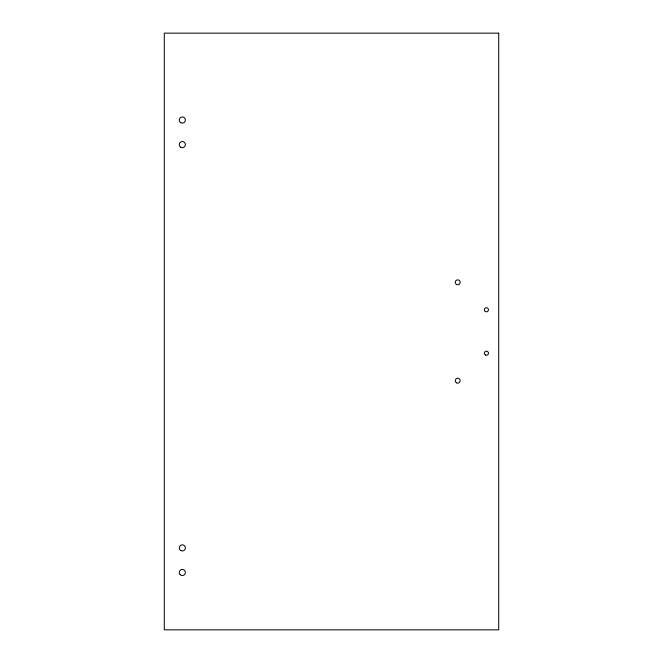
<?xml version="1.0" encoding="UTF-8"?>
<svg xmlns="http://www.w3.org/2000/svg" width="663" height="663" viewBox="0 0 663 663"><rect width="100%" height="100%" fill="white"/><g stroke="black" fill="none" stroke-linecap="round" stroke-linejoin="round"><path stroke-width="0.99" d="M498.709 33.15L164.291 33.15L164.291 629.85L498.709 629.85L498.709 33.15M456.492 284.452A2.461 2.461 0 0 0 460.18 282.322A2.461 2.461 0 0 0 456.492 280.192A2.461 2.461 0 0 0 456.492 284.452M180.154 574.647A3.075 3.075 0 0 0 185.292 573.271A3.075 3.075 0 0 0 181.529 569.509A3.075 3.075 0 0 0 180.154 574.647M456.492 382.808A2.461 2.461 0 0 0 460.18 380.678A2.461 2.461 0 0 0 456.492 378.548A2.461 2.461 0 0 0 456.492 382.808M180.792 550.547A3.075 3.075 0 0 0 185.4 547.887A3.075 3.075 0 0 0 180.792 545.226A3.075 3.075 0 0 0 180.792 550.547M180.792 122.696A3.075 3.075 0 0 0 185.4 120.036A3.075 3.075 0 0 0 180.792 117.368A3.075 3.075 0 0 0 180.792 122.696M180.792 147.285A3.075 3.075 0 0 0 185.4 144.625A3.075 3.075 0 0 0 180.792 141.957A3.075 3.075 0 0 0 180.792 147.285M485.391 311.552A2.047 2.047 0 0 0 488.465 309.778A2.047 2.047 0 0 0 485.391 308.005A2.047 2.047 0 0 0 485.391 311.552M485.391 354.995A2.047 2.047 0 0 0 488.465 353.222A2.047 2.047 0 0 0 485.391 351.448A2.047 2.047 0 0 0 485.391 354.995"/></g></svg>
